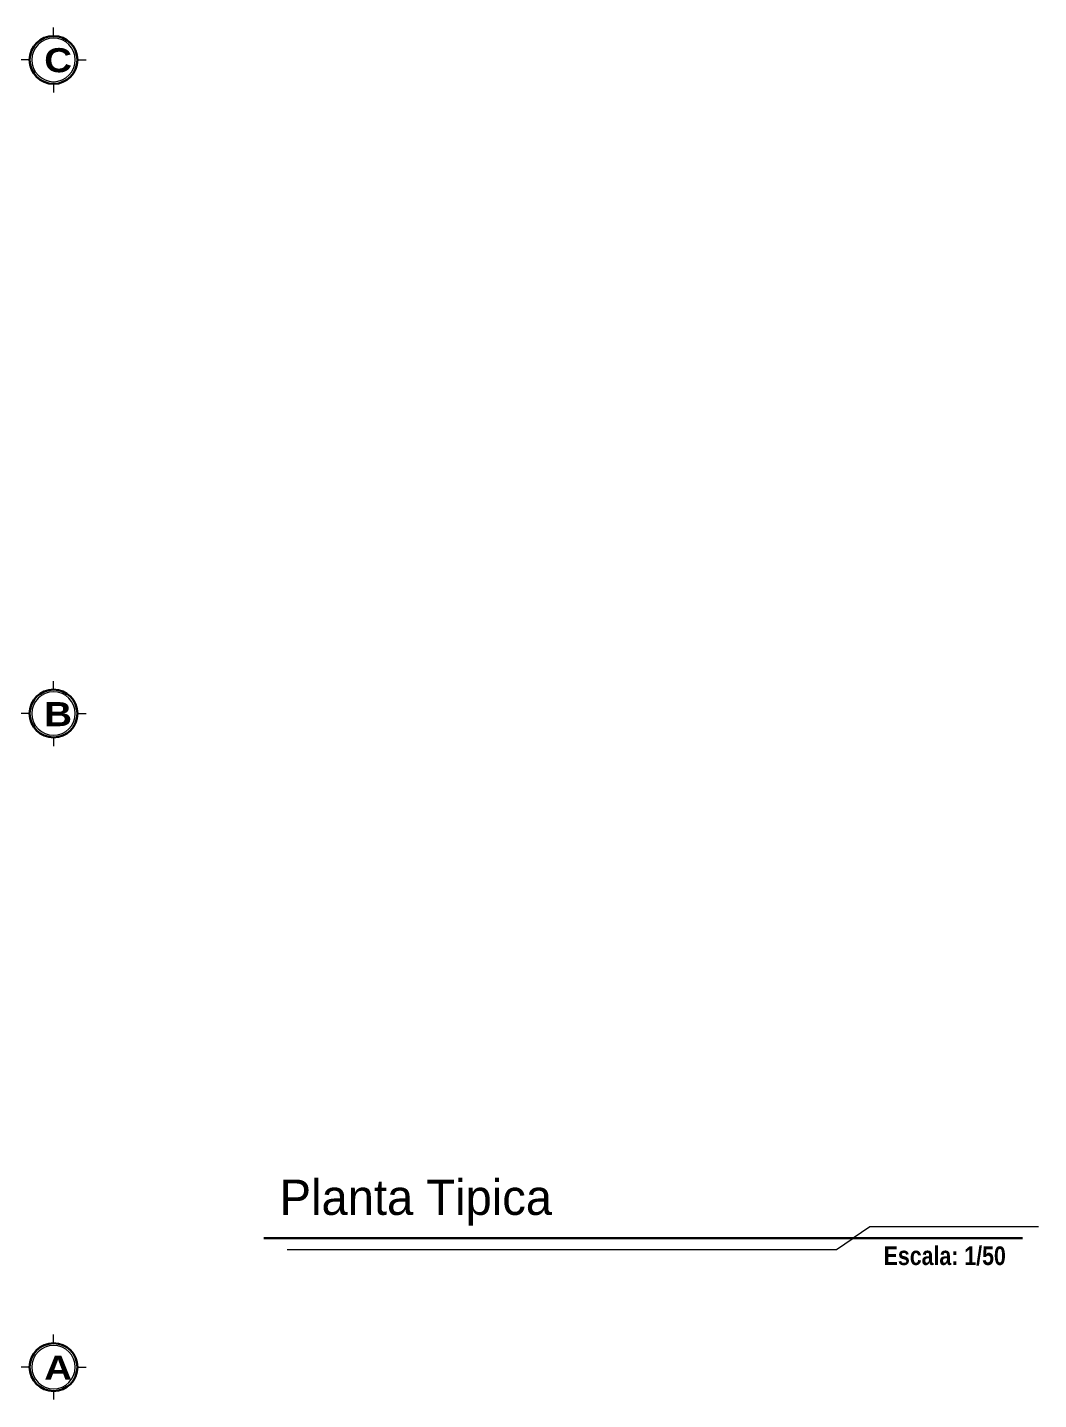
# Model space of a CAD drawing. Header units: millimetres. Extents: x 2325 to 2353, y 1262 to 1382.
# Drawn here: x 2343.3 to 2352.74, y 1366.87 to 1379.67 of the extents above; entities that cross this region are included whole.
import ezdxf

# ---------------------------------------------------------------- set-up
doc = ezdxf.new("R2010")
doc.units = ezdxf.units.MM
doc.layers.add('LEJANO-EJES', color=191, linetype='Continuous', lineweight=0)
doc.layers.add('TEXTOS', color=7, linetype='Continuous', lineweight=0)
doc.layers.add('texto', color=4, linetype='Continuous')
doc.styles.add('nurbaniza2', font='swisscbi.ttf', dxfattribs={"height": 18})
doc.styles.add('raq', font='bgothl.ttf')
doc.styles.add('style1', font='romans.shx', dxfattribs={"height": 0.05})

# ---------------------------------------------------------------- blocks, each defined once
blk = doc.blocks.new('circulo de Letra del Eje')
at = {"layer": 'LEJANO-EJES', "lineweight": 5}
for p, q in [((0, 0.279), (0, 0.379)), ((0.279, 0), (0.379, 0)), ((-0.279, 0), (-0.379, 0)), ((0, -0.279), (0, -0.379))]:
    blk.add_line(p, q, dxfattribs=at)
at = {"layer": 'LEJANO-EJES', "lineweight": 30}
blk.add_circle((0, 0), 0.279, dxfattribs=at)
at = {"layer": 'LEJANO-EJES', "lineweight": 5}
blk.add_circle((0, 0), 0.254, dxfattribs=at)

msp = doc.modelspace()

# ---------------------------------------------------------------- linework, layer by layer
at = {"layer": 'TEXTOS', "color": 7, "lineweight": 30, "transparency": 16777216}
msp.add_line((2345.51, 1368.373), (2352.595, 1368.373), dxfattribs=at)
at = {"layer": 'TEXTOS', "color": 7, "transparency": 16777216}
for points in [[(2352.744, 1368.478), (2351.17, 1368.478), (2351.013, 1368.373)], [(2345.728, 1368.267), (2350.856, 1368.267), (2351.013, 1368.373)]]:
    msp.add_lwpolyline(points, dxfattribs=at)

# ---------------------------------------------------------------- block references
at = {"layer": 'LEJANO-EJES', "xscale": -0.8, "yscale": 0.8, "zscale": 0.8}
for p in [(2343.547, 1379.369), (2343.547, 1373.269), (2343.547, 1367.169)]:
    msp.add_blockref('circulo de Letra del Eje', p, dxfattribs=at)

# ---------------------------------------------------------------- texts
at = {"layer": 'texto', "char_height": 0.22464, "width": 0.20665, "attachment_point": 7, "rotation": 0.0001, "style": 'style1'}
for s, insert in [('{\\fArial Black|b0|i0|c0|p34;C}', (2343.46, 1379.251)), ('{\\fArial Black|b0|i0|c0|p34;B}', (2343.46, 1373.151)), ('{\\fArial Black|b0|i0|c0|p34;A}', (2343.46, 1367.051))]:
    msp.add_mtext(s, dxfattribs=dict(at, insert=insert))
at = {"layer": 'TEXTOS', "color": 7, "transparency": 16777216}
for s, height, style, p in [('Planta Tipica', 0.32901, 'raq', (2345.658, 1368.59)), ('Escala: 1/50', 0.17384, 'nurbaniza2', (2351.298, 1368.122))]:
    msp.add_text(s, height=height, dxfattribs=dict(at, style=style)).set_placement(p)

doc.saveas('drawing.dxf')
